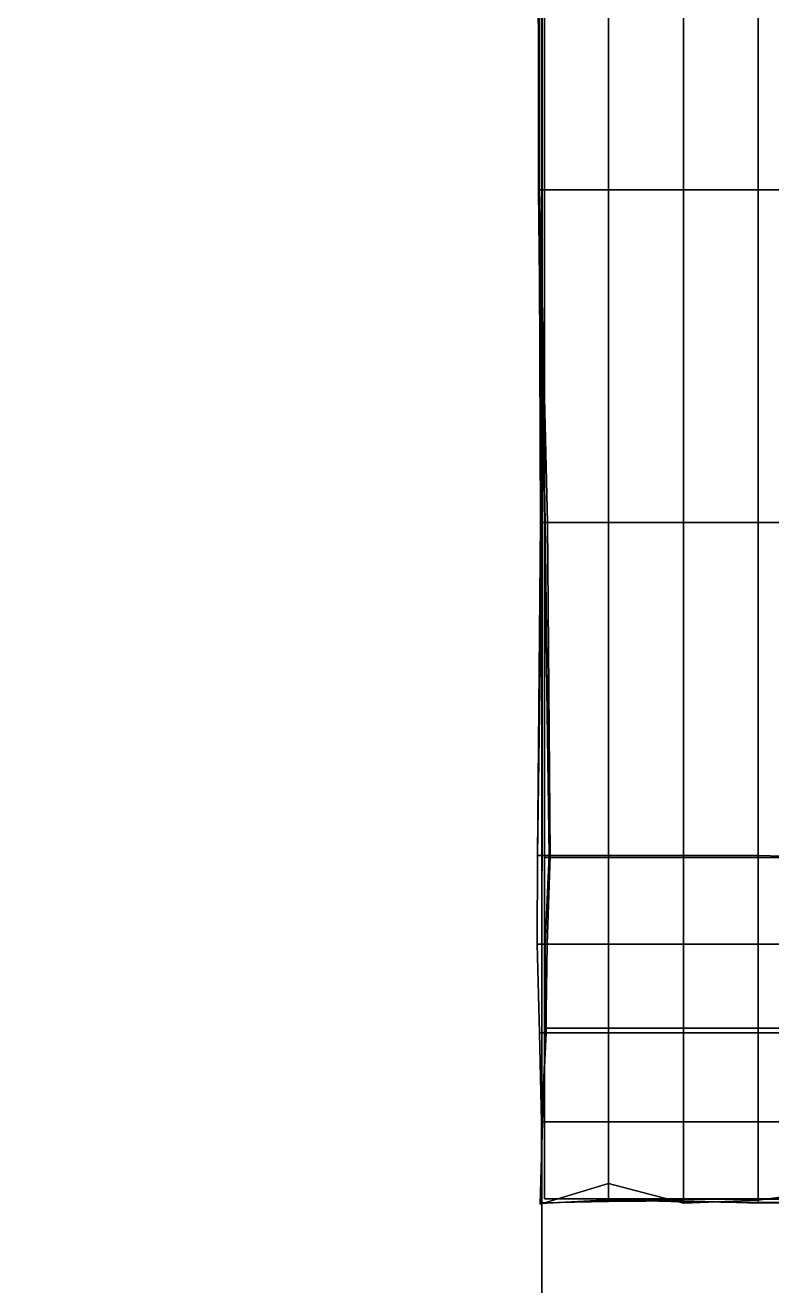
# Model space of a CAD drawing. Header units: metres. Extents: x 0 to 34.6, y -10.7 to 20.6.
# Drawn here: x 7.98 to 8.44, y 3.446 to 4.223 of the extents above; entities that cross this region are included whole.
import ezdxf

# ---------------------------------------------------------------- set-up
doc = ezdxf.new("R2010")
doc.units = ezdxf.units.M
doc.header["$MEASUREMENT"] = 0
doc.layers.get('0').update_dxf_attribs({"linetype": 'CONTINUOUS'})
doc.layers.add('PYDXF', color=90, linetype='CONTINUOUS')

msp = doc.modelspace()

# ---------------------------------------------------------------- linework, layer by layer
for points in [[(8.3, 4.55833, 2.67801), (8.3, 3.71017, 2.67801), (8.3, 3.71017, 2.67801), (8.3, 4.55833, 2.67801)], [(8.3, 3.71017, 2.67801), (8.3, 4.55833, 2.67801), (8.48038, 4.55833, 2.67801), (8.48038, 3.71017, 2.67801)], [(8.3, 3.71017, 2.67801), (8.48038, 3.71017, 2.67801), (8.48038, 4.55833, 2.67801), (8.3, 4.55833, 2.67801)], [(8.3, 4.55833, 2.67801), (8.3, 3.71017, 2.67801), (8.3, 3.71017, 2.67801), (8.3, 4.55833, 2.67801)], [(8.3, 4.55833, 2.67801), (8.3, 3.71017, 2.67801), (8.3, 3.71017, 2.67801), (8.3, 4.55833, 2.67801)], [(8.3, 4.55833, 2.67801), (8.3, 3.71017, 2.67801), (8.3, 3.71017, 2.67801), (8.3, 4.55833, 2.67801)], [(8.29677, 4.12178, 2.68301), (8.29646, 4.3269, 2.68301), (8.29608, 4.3269, 2.68301), (8.29682, 4.12178, 2.68301)], [(8.33954, 4.12178, 2.68301), (8.29682, 4.12178, 2.68301), (8.29608, 4.3269, 2.68301), (8.33954, 4.3269, 2.68301)], [(8.29689, 4.12178, 2.68301), (8.29639, 4.12178, 2.68301), (8.29614, 4.3269, 2.68301), (8.29692, 4.3269, 2.68301)], [(8.33954, 4.12178, 2.68301), (8.33954, 4.3269, 2.68301), (8.29614, 4.3269, 2.68301), (8.29639, 4.12178, 2.68301)], [(8.29678, 4.12178, 2.68301), (8.29664, 4.3269, 2.68301), (8.29646, 4.3269, 2.68301), (8.29677, 4.12178, 2.68301)], [(8.29678, 4.12178, 2.68301), (8.29689, 4.12178, 2.68301), (8.29692, 4.3269, 2.68301), (8.29664, 4.3269, 2.68301)], [(8.38567, 4.12178, 2.68301), (8.38567, 4.3269, 2.68301), (8.33954, 4.3269, 2.68301), (8.33954, 4.12178, 2.68301)], [(8.38567, 4.12178, 2.68301), (8.33954, 4.12178, 2.68301), (8.33954, 4.3269, 2.68301), (8.38567, 4.3269, 2.68301)], [(8.38567, 4.12178, 2.68301), (8.4318, 4.12178, 2.68301), (8.4318, 4.3269, 2.68301), (8.38567, 4.3269, 2.68301)], [(8.38567, 4.12178, 2.68301), (8.38567, 4.3269, 2.68301), (8.4318, 4.3269, 2.68301), (8.4318, 4.12178, 2.68301)], [(8.4318, 4.12178, 2.68301), (8.47323, 4.12178, 2.68301), (8.47228, 4.3269, 2.68301), (8.4318, 4.3269, 2.68301)], [(8.4318, 4.12178, 2.68301), (8.4318, 4.3269, 2.68301), (8.47228, 4.3269, 2.68301), (8.47323, 4.12178, 2.68301)], [(8.29689, 4.12178, 2.68301), (8.3019, 3.91665, 2.68301), (8.29862, 3.91665, 2.68301), (8.29639, 4.12178, 2.68301)], [(8.33954, 4.12178, 2.68301), (8.29639, 4.12178, 2.68301), (8.29862, 3.91665, 2.68301), (8.33954, 3.91665, 2.68301)], [(8.29678, 4.12178, 2.68301), (8.29677, 4.12178, 2.68301), (8.30001, 3.91665, 2.68301), (8.30043, 3.91665, 2.68301)], [(8.29677, 4.12178, 2.68301), (8.29682, 4.12178, 2.68301), (8.29765, 3.91665, 2.68301), (8.30001, 3.91665, 2.68301)], [(8.29678, 4.12178, 2.68301), (8.30043, 3.91665, 2.68301), (8.3019, 3.91665, 2.68301), (8.29689, 4.12178, 2.68301)], [(8.33954, 4.12178, 2.68301), (8.33954, 3.91665, 2.68301), (8.29765, 3.91665, 2.68301), (8.29682, 4.12178, 2.68301)], [(8.38567, 4.12178, 2.68301), (8.33954, 4.12178, 2.68301), (8.33954, 3.91665, 2.68301), (8.38567, 3.91665, 2.68301)], [(8.38567, 4.12178, 2.68301), (8.38567, 3.91665, 2.68301), (8.33954, 3.91665, 2.68301), (8.33954, 4.12178, 2.68301)], [(8.38567, 4.12178, 2.68301), (8.38567, 3.91665, 2.68301), (8.4318, 3.91665, 2.68301), (8.4318, 4.12178, 2.68301)], [(8.38567, 4.12178, 2.68301), (8.4318, 4.12178, 2.68301), (8.4318, 3.91665, 2.68301), (8.38567, 3.91665, 2.68301)], [(8.4318, 4.12178, 2.68301), (8.4318, 3.91665, 2.68301), (8.47336, 3.91665, 2.68301), (8.47323, 4.12178, 2.68301)], [(8.4318, 4.12178, 2.68301), (8.47323, 4.12178, 2.68301), (8.47336, 3.91665, 2.68301), (8.4318, 3.91665, 2.68301)], [(8.30001, 3.91665, 2.68301), (8.29765, 3.91665, 2.68301), (8.29572, 3.71153, 2.68301), (8.30284, 3.71153, 2.68301)], [(8.3019, 3.91665, 2.68301), (8.30354, 3.71153, 2.68301), (8.29572, 3.71153, 2.68301), (8.29862, 3.91665, 2.68301)], [(8.33954, 3.91665, 2.68301), (8.29862, 3.91665, 2.68301), (8.29572, 3.71153, 2.68301), (8.33954, 3.71153, 2.68301)], [(8.33954, 3.91665, 2.68301), (8.33954, 3.71153, 2.68301), (8.29572, 3.71153, 2.68301), (8.29765, 3.91665, 2.68301)], [(8.30043, 3.91665, 2.68301), (8.30001, 3.91665, 2.68301), (8.30284, 3.71153, 2.68301), (8.30291, 3.71153, 2.68301)], [(8.30043, 3.91665, 2.68301), (8.30291, 3.71153, 2.68301), (8.30354, 3.71153, 2.68301), (8.3019, 3.91665, 2.68301)], [(8.38567, 3.91665, 2.68301), (8.33954, 3.91665, 2.68301), (8.33954, 3.71153, 2.68301), (8.38567, 3.71153, 2.68301)], [(8.38567, 3.91665, 2.68301), (8.38567, 3.71153, 2.68301), (8.33954, 3.71153, 2.68301), (8.33954, 3.91665, 2.68301)], [(8.38567, 3.91665, 2.68301), (8.38567, 3.71153, 2.68301), (8.4318, 3.71153, 2.68301), (8.4318, 3.91665, 2.68301)], [(8.38567, 3.91665, 2.68301), (8.4318, 3.91665, 2.68301), (8.4318, 3.71153, 2.68301), (8.38567, 3.71153, 2.68301)], [(8.4318, 3.91665, 2.68301), (8.4318, 3.71153, 2.68301), (8.47668, 3.71029, 2.68301), (8.47336, 3.91665, 2.68301)], [(8.4318, 3.91665, 2.68301), (8.47336, 3.91665, 2.68301), (8.47668, 3.71029, 2.68301), (8.4318, 3.71153, 2.68301)], [(8.33954, 3.65684, 2.68301), (8.29546, 3.65684, 2.68301), (8.29572, 3.71153, 2.68301), (8.33954, 3.71153, 2.68301)], [(8.33954, 3.65684, 2.68301), (8.33954, 3.71153, 2.68301), (8.29572, 3.71153, 2.68301), (8.29546, 3.65684, 2.68301)], [(8.30161, 3.65684, 2.68301), (8.29546, 3.65684, 2.68301), (8.29572, 3.71153, 2.68301), (8.30354, 3.71153, 2.68301)], [(8.30054, 3.65684, 2.68301), (8.30284, 3.71153, 2.68301), (8.29572, 3.71153, 2.68301), (8.29546, 3.65684, 2.68301)], [(8.3, 3.60508, 2.67801), (8.3, 3.71017, 2.67801), (8.48038, 3.71017, 2.67801), (8.48038, 3.60508, 2.67801)], [(8.3, 3.60508, 2.67801), (8.48038, 3.60508, 2.67801), (8.48038, 3.71017, 2.67801), (8.3, 3.71017, 2.67801)], [(8.3, 3.71017, 2.67801), (8.3, 3.60508, 2.67801), (8.3, 3.60508, 2.67801), (8.3, 3.71017, 2.67801)], [(8.3, 3.71017, 2.67801), (8.3, 3.60508, 2.67801), (8.3, 3.60508, 2.67801), (8.3, 3.71017, 2.67801)], [(8.3, 3.71017, 2.67801), (8.3, 3.60508, 2.67801), (8.3, 3.60508, 2.67801), (8.3, 3.71017, 2.67801)], [(8.3, 3.71017, 2.67801), (8.3, 3.60508, 2.67801), (8.3, 3.60508, 2.67801), (8.3, 3.71017, 2.67801)], [(8.30056, 3.65684, 2.68301), (8.30291, 3.71153, 2.68301), (8.30284, 3.71153, 2.68301), (8.30054, 3.65684, 2.68301)], [(8.30056, 3.65684, 2.68301), (8.30161, 3.65684, 2.68301), (8.30354, 3.71153, 2.68301), (8.30291, 3.71153, 2.68301)], [(8.38567, 3.65684, 2.68301), (8.33954, 3.65684, 2.68301), (8.33954, 3.71153, 2.68301), (8.38567, 3.71153, 2.68301)], [(8.38567, 3.65684, 2.68301), (8.38567, 3.71153, 2.68301), (8.33954, 3.71153, 2.68301), (8.33954, 3.65684, 2.68301)], [(8.38567, 3.65684, 2.68301), (8.38567, 3.71153, 2.68301), (8.4318, 3.71153, 2.68301), (8.4318, 3.65684, 2.68301)], [(8.38567, 3.65684, 2.68301), (8.4318, 3.65684, 2.68301), (8.4318, 3.71153, 2.68301), (8.38567, 3.71153, 2.68301)], [(8.4318, 3.65684, 2.68301), (8.4318, 3.71153, 2.68301), (8.47668, 3.71029, 2.68301), (8.47792, 3.65684, 2.68301)], [(8.4318, 3.65684, 2.68301), (8.47792, 3.65684, 2.68301), (8.47668, 3.71029, 2.68301), (8.4318, 3.71153, 2.68301)], [(8.33954, 3.60215, 2.68301), (8.29695, 3.60215, 2.68301), (8.29546, 3.65684, 2.68301), (8.33954, 3.65684, 2.68301)], [(8.33954, 3.60215, 2.68301), (8.33954, 3.65684, 2.68301), (8.29546, 3.65684, 2.68301), (8.29695, 3.60215, 2.68301)], [(8.30091, 3.60215, 2.68301), (8.29695, 3.60215, 2.68301), (8.29546, 3.65684, 2.68301), (8.30161, 3.65684, 2.68301)], [(8.30077, 3.60215, 2.68301), (8.30054, 3.65684, 2.68301), (8.29546, 3.65684, 2.68301), (8.29695, 3.60215, 2.68301)], [(8.30117, 3.60215, 2.68301), (8.30056, 3.65684, 2.68301), (8.30054, 3.65684, 2.68301), (8.30077, 3.60215, 2.68301)], [(8.30117, 3.60215, 2.68301), (8.30091, 3.60215, 2.68301), (8.30161, 3.65684, 2.68301), (8.30056, 3.65684, 2.68301)], [(8.38567, 3.60215, 2.68301), (8.33954, 3.60215, 2.68301), (8.33954, 3.65684, 2.68301), (8.38567, 3.65684, 2.68301)], [(8.38567, 3.60215, 2.68301), (8.38567, 3.65684, 2.68301), (8.33954, 3.65684, 2.68301), (8.33954, 3.60215, 2.68301)], [(8.38567, 3.60215, 2.68301), (8.38567, 3.65684, 2.68301), (8.4318, 3.65684, 2.68301), (8.4318, 3.60215, 2.68301)], [(8.38567, 3.60215, 2.68301), (8.4318, 3.60215, 2.68301), (8.4318, 3.65684, 2.68301), (8.38567, 3.65684, 2.68301)], [(8.4318, 3.60215, 2.68301), (8.4318, 3.65684, 2.68301), (8.47792, 3.65684, 2.68301), (8.47792, 3.60215, 2.68301)], [(8.4318, 3.60215, 2.68301), (8.47792, 3.60215, 2.68301), (8.47792, 3.65684, 2.68301), (8.4318, 3.65684, 2.68301)], [(8.3, 3.60508, 2.67801), (8.3, 3.5, 2.67801), (8.3, 3.5, 2.67801), (8.3, 3.60508, 2.67801)], [(8.3, 3.60508, 2.67801), (8.3, 3.5, 2.67801), (8.3, 3.5, 2.67801), (8.3, 3.60508, 2.67801)], [(8.3, 3.60508, 2.67801), (8.3, 3.5, 2.67801), (8.3, 3.5, 2.67801), (8.3, 3.60508, 2.67801)], [(8.3, 3.60508, 2.67801), (8.3, 3.5, 2.67801), (8.3, 3.5, 2.67801), (8.3, 3.60508, 2.67801)], [(8.3, 3.5, 2.67801), (8.48038, 3.5, 2.67801), (8.48038, 3.60508, 2.67801), (8.3, 3.60508, 2.67801)], [(8.3, 3.5, 2.67801), (8.3, 3.60508, 2.67801), (8.48038, 3.60508, 2.67801), (8.48038, 3.5, 2.67801)], [(8.33954, 3.60215, 2.68301), (8.33954, 3.54745, 2.68301), (8.29817, 3.54745, 2.68301), (8.29695, 3.60215, 2.68301)], [(8.33954, 3.60215, 2.68301), (8.29695, 3.60215, 2.68301), (8.29817, 3.54745, 2.68301), (8.33954, 3.54745, 2.68301)], [(8.30077, 3.60215, 2.68301), (8.29695, 3.60215, 2.68301), (8.29817, 3.54745, 2.68301), (8.29839, 3.54745, 2.68301)], [(8.30091, 3.60215, 2.68301), (8.29881, 3.54745, 2.68301), (8.29817, 3.54745, 2.68301), (8.29695, 3.60215, 2.68301)], [(8.30117, 3.60215, 2.68301), (8.30077, 3.60215, 2.68301), (8.29839, 3.54745, 2.68301), (8.29833, 3.54745, 2.68301)], [(8.30117, 3.60215, 2.68301), (8.29833, 3.54745, 2.68301), (8.29881, 3.54745, 2.68301), (8.30091, 3.60215, 2.68301)], [(8.38567, 3.60215, 2.68301), (8.38567, 3.54745, 2.68301), (8.33954, 3.54745, 2.68301), (8.33954, 3.60215, 2.68301)], [(8.38567, 3.60215, 2.68301), (8.33954, 3.60215, 2.68301), (8.33954, 3.54745, 2.68301), (8.38567, 3.54745, 2.68301)], [(8.38567, 3.60215, 2.68301), (8.4318, 3.60215, 2.68301), (8.4318, 3.54745, 2.68301), (8.38567, 3.54745, 2.68301)], [(8.38567, 3.60215, 2.68301), (8.38567, 3.54745, 2.68301), (8.4318, 3.54745, 2.68301), (8.4318, 3.60215, 2.68301)], [(8.4318, 3.60215, 2.68301), (8.47792, 3.60215, 2.68301), (8.47792, 3.54745, 2.68301), (8.4318, 3.54745, 2.68301)], [(8.4318, 3.60215, 2.68301), (8.4318, 3.54745, 2.68301), (8.47792, 3.54745, 2.68301), (8.47792, 3.60215, 2.68301)], [(8.29833, 3.54745, 2.68301), (8.29781, 3.49716, 2.68301), (8.29738, 3.49674, 2.68301), (8.29881, 3.54745, 2.68301)], [(8.29881, 3.54745, 2.68301), (8.29738, 3.49674, 2.68301), (8.29795, 3.4973, 2.68301), (8.29817, 3.54745, 2.68301)], [(8.29833, 3.54745, 2.68301), (8.29839, 3.54745, 2.68301), (8.29805, 3.4974, 2.68301), (8.29781, 3.49716, 2.68301)], [(8.33954, 3.54745, 2.68301), (8.33954, 3.49872, 2.68301), (8.29795, 3.4973, 2.68301), (8.29817, 3.54745, 2.68301)], [(8.33954, 3.54745, 2.68301), (8.29817, 3.54745, 2.68301), (8.29795, 3.4973, 2.68301), (8.33954, 3.49872, 2.68301)], [(8.29839, 3.54745, 2.68301), (8.29817, 3.54745, 2.68301), (8.29795, 3.4973, 2.68301), (8.29805, 3.4974, 2.68301)], [(8.38567, 3.54745, 2.68301), (8.38567, 3.49956, 2.68301), (8.33954, 3.49872, 2.68301), (8.33954, 3.54745, 2.68301)], [(8.38567, 3.54745, 2.68301), (8.33954, 3.54745, 2.68301), (8.33954, 3.49872, 2.68301), (8.38567, 3.49956, 2.68301)], [(8.38567, 3.54745, 2.68301), (8.4318, 3.54745, 2.68301), (8.4318, 3.49982, 2.68301), (8.38567, 3.49956, 2.68301)], [(8.38567, 3.54745, 2.68301), (8.38567, 3.49956, 2.68301), (8.4318, 3.49982, 2.68301), (8.4318, 3.54745, 2.68301)], [(8.4318, 3.54745, 2.68301), (8.47792, 3.54745, 2.68301), (8.47792, 3.49944, 2.68301), (8.4318, 3.49982, 2.68301)], [(8.4318, 3.54745, 2.68301), (8.4318, 3.49982, 2.68301), (8.47792, 3.49944, 2.68301), (8.47792, 3.54745, 2.68301)], [(8.33954, 3.49927, 2.68301), (8.33954, 3.50948, 2.68301), (8.29738, 3.49674, 2.68301), (8.29781, 3.49716, 2.68301)], [(8.33954, 3.50948, 2.68301), (8.33954, 3.49872, 2.68301), (8.29795, 3.4973, 2.68301), (8.29738, 3.49674, 2.68301)], [(8.38567, 3.49802, 2.68301), (8.38567, 3.49733, 2.68301), (8.33954, 3.50948, 2.68301), (8.33954, 3.49927, 2.68301)], [(8.38567, 3.49733, 2.68301), (8.38567, 3.49956, 2.68301), (8.33954, 3.49872, 2.68301), (8.33954, 3.50948, 2.68301)], [(8.4318, 3.49771, 2.68301), (8.47792, 3.49778, 2.68301), (8.47792, 3.50518, 2.68301), (8.4318, 3.49906, 2.68301)], [(8.4318, 3.49906, 2.68301), (8.47792, 3.50518, 2.68301), (8.47792, 3.49944, 2.68301), (8.4318, 3.49982, 2.68301)], [(8.33954, 3.49927, 2.68301), (8.29781, 3.49716, 2.68301), (8.29805, 3.4974, 2.68301), (8.33954, 3.49839, 2.68301)], [(8.33954, 3.49839, 2.68301), (8.29805, 3.4974, 2.68301), (8.29795, 3.4973, 2.68301), (8.33954, 3.49872, 2.68301)], [(8.3, 3.5, 2.67801), (8.48038, 3.5, 2.67801), (8.48038, 3.5, 2.67801), (8.3, 3.5, 2.67801)], [(8.3, 3.5, 2.67801), (8.48038, 3.5, 2.67801), (8.48038, 3.5, 2.67801), (8.3, 3.5, 2.67801)], [(8.3, 3.5, 2.67801), (8.48038, 3.5, 2.67801), (8.48038, 3.5, 2.67801), (8.3, 3.5, 2.67801)], [(8.3, 3.5, 2.67801), (8.48038, 3.5, 2.67801), (8.48038, 3.5, 2.67801), (8.3, 3.5, 2.67801)], [(8.38567, 3.49874, 2.68301), (8.33954, 3.49839, 2.68301), (8.33954, 3.49872, 2.68301), (8.38567, 3.49956, 2.68301)], [(8.38567, 3.49802, 2.68301), (8.33954, 3.49927, 2.68301), (8.33954, 3.49839, 2.68301), (8.38567, 3.49874, 2.68301)], [(8.38567, 3.49874, 2.68301), (8.38567, 3.49956, 2.68301), (8.4318, 3.49982, 2.68301), (8.4318, 3.49726, 2.68301)], [(8.38567, 3.49733, 2.68301), (8.4318, 3.49906, 2.68301), (8.4318, 3.49982, 2.68301), (8.38567, 3.49956, 2.68301)], [(8.38567, 3.49802, 2.68301), (8.4318, 3.49771, 2.68301), (8.4318, 3.49906, 2.68301), (8.38567, 3.49733, 2.68301)], [(8.38567, 3.49802, 2.68301), (8.38567, 3.49874, 2.68301), (8.4318, 3.49726, 2.68301), (8.4318, 3.49771, 2.68301)], [(8.4318, 3.49726, 2.68301), (8.4318, 3.49982, 2.68301), (8.47792, 3.49944, 2.68301), (8.47792, 3.4974, 2.68301)], [(8.4318, 3.49771, 2.68301), (8.4318, 3.49726, 2.68301), (8.47792, 3.4974, 2.68301), (8.47792, 3.49778, 2.68301)]]:
    msp.add_3dface(points)
at = {"layer": 'PYDXF', "linetype": 'Continuous', "elevation": 0.1}
for points in [[(2, 2.5), (2, 8.2), (8.29811, 8.2), (8.29811, 6.50453), (8.29811, 2.5)], [(10.6, 6.4), (10, 6.4), (10.00003, 6.50407), (8.2993, 6.50649), (8.29811, 2.5), (10, 2.5), (10, 3.5), (10.6, 3.5)]]:
    msp.add_lwpolyline(points, close=True, dxfattribs=at)

doc.saveas('drawing.dxf')
